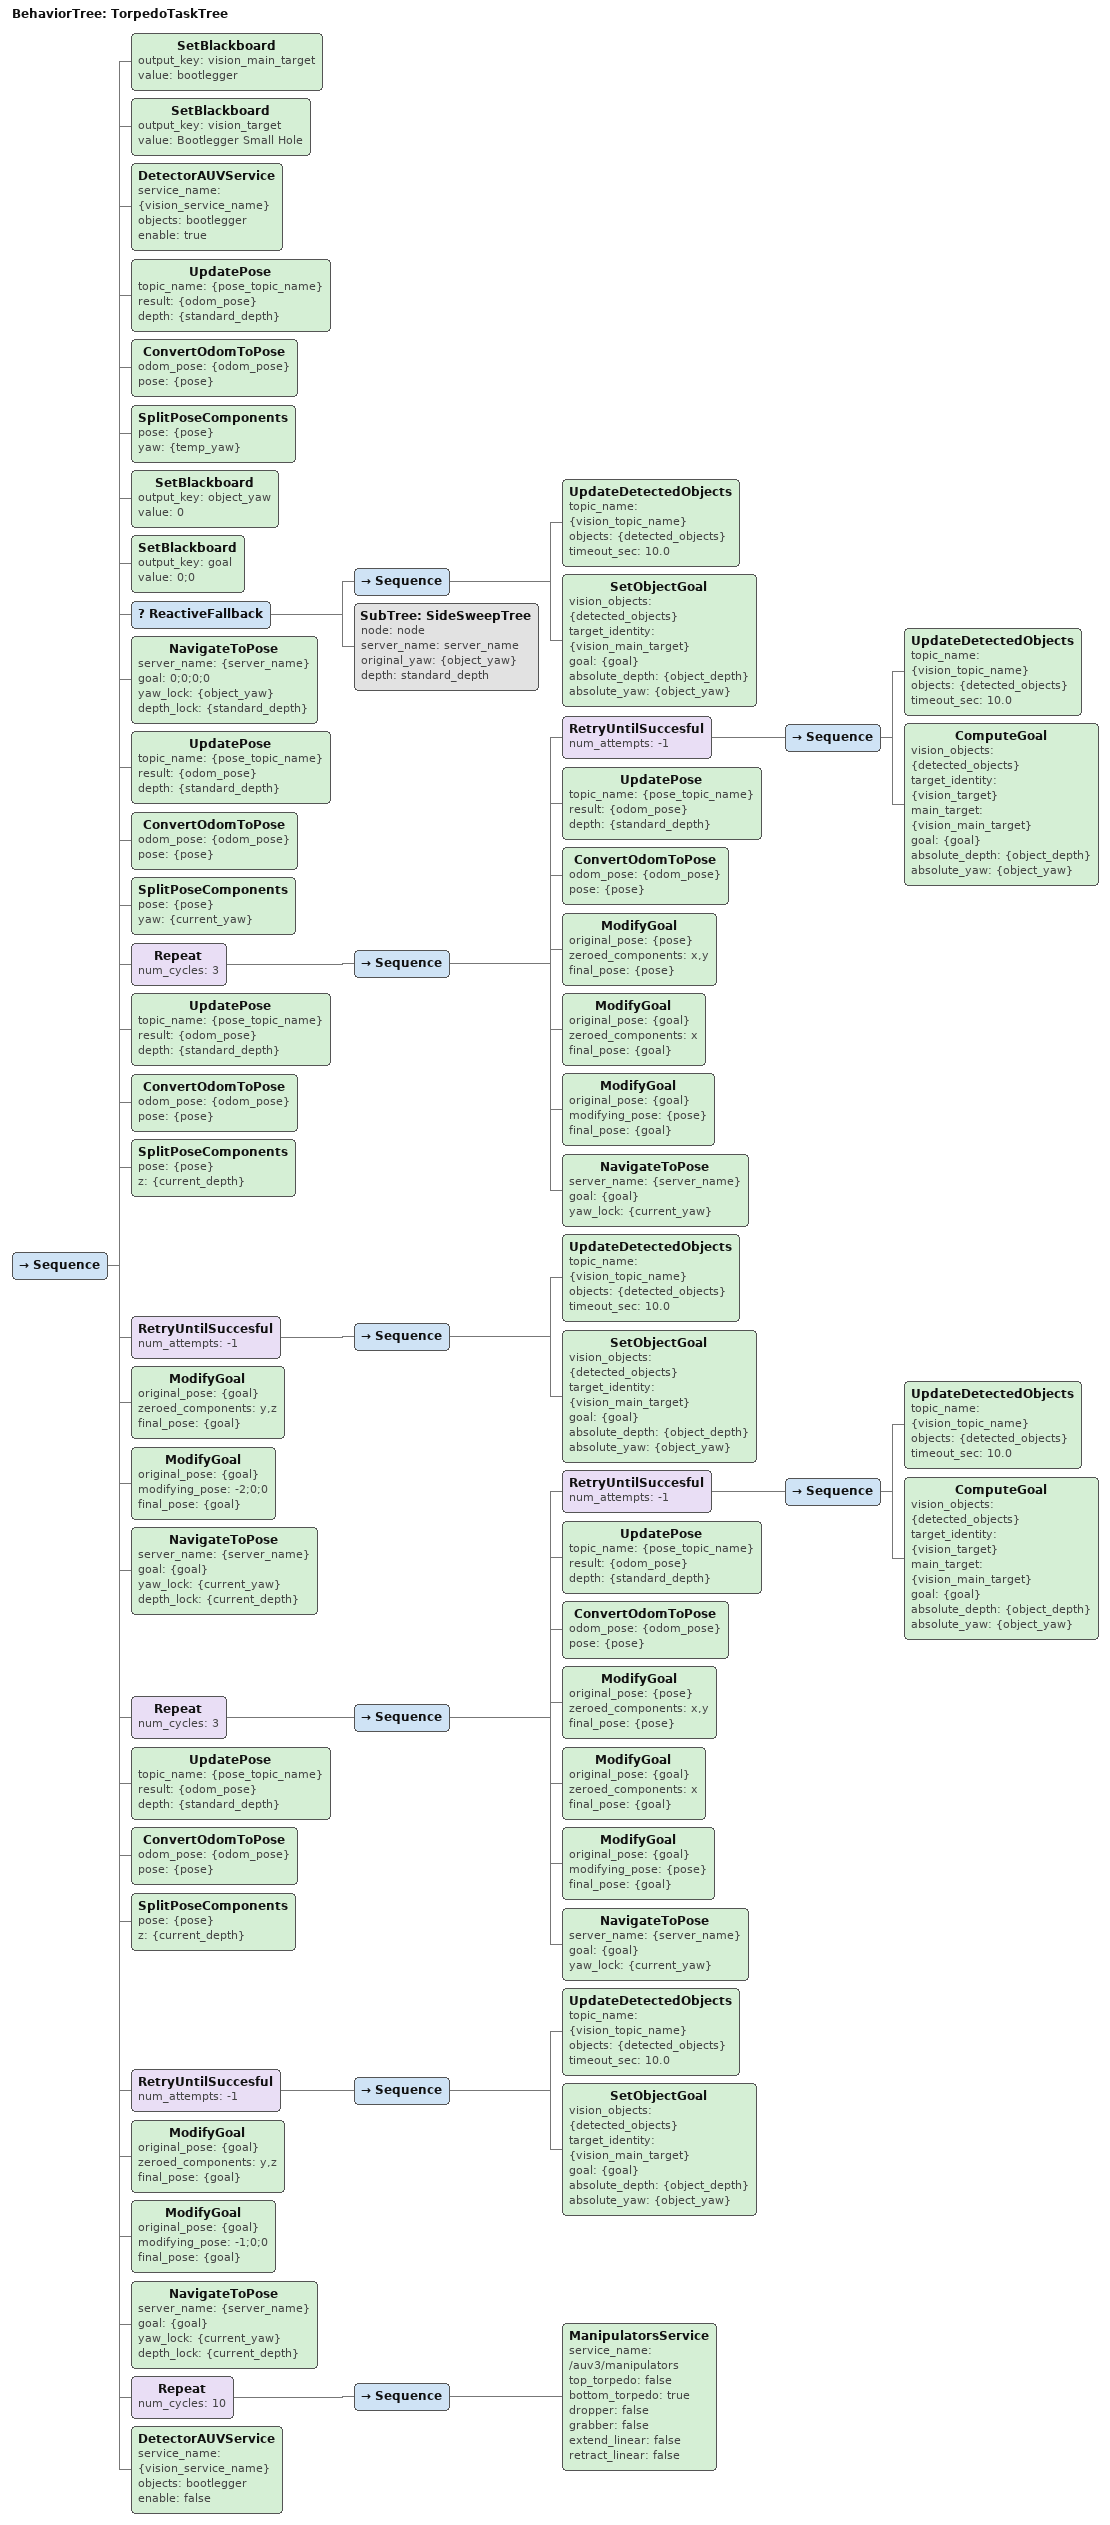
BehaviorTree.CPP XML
<root main_tree_to_execute = "TorpedoTaskTree">
  <include ros_pkg="bt_mission_planner" path="behavior_trees/side_sweep_sim.xml"/>
  <BehaviorTree ID="TorpedoTaskTree">
    <Sequence>
      <SetBlackboard output_key="vision_main_target" value="bootlegger"/>
      <SetBlackboard output_key="vision_target" value="Bootlegger Small Hole"/>
      <DetectorAUVService service_name="{vision_service_name}" objects="bootlegger" enable="true"/>

      <UpdatePose topic_name="{pose_topic_name}" result="{odom_pose}" depth="{standard_depth}"/>
      <ConvertOdomToPose odom_pose="{odom_pose}" pose="{pose}" />
      <SplitPoseComponents pose="{pose}" yaw="{temp_yaw}" />

      <SetBlackboard output_key="object_yaw" value="0" />
      <SetBlackboard output_key="goal" value="0;0" />

      <!-- Find vision_main_target -->
      <ReactiveFallback>
        <Sequence>
          <UpdateDetectedObjects topic_name="{vision_topic_name}" objects="{detected_objects}" timeout_sec="10.0" />
          <SetObjectGoal vision_objects="{detected_objects}" target_identity="{vision_main_target}" goal="{goal}" absolute_depth="{object_depth}" absolute_yaw="{object_yaw}" />
        </Sequence>
        <SubTree ID="SideSweepTree" node="node" server_name="server_name" original_yaw="{object_yaw}" depth="standard_depth" />
      </ReactiveFallback>

      <!-- Align yaw -->
      <NavigateToPose server_name="{server_name}" goal="0;0;0;0" yaw_lock="{object_yaw}" depth_lock="{standard_depth}" />

      <!-- Go To Hole -->
      <UpdatePose topic_name="{pose_topic_name}" result="{odom_pose}" depth="{standard_depth}"/>
      <ConvertOdomToPose odom_pose="{odom_pose}" pose="{pose}" />
      <SplitPoseComponents pose="{pose}" yaw="{current_yaw}"/>

      <!-- Cam centering Round 1: Will bring vehicle to 2m in front of hole -->
      <Repeat num_cycles="3">
        <Sequence>
          <RetryUntilSuccesful num_attempts="-1">
            <Sequence>
              <UpdateDetectedObjects topic_name="{vision_topic_name}" objects="{detected_objects}" timeout_sec="10.0" />
              <ComputeGoal vision_objects="{detected_objects}" target_identity="{vision_target}" main_target="{vision_main_target}" goal="{goal}" absolute_depth="{object_depth}" absolute_yaw="{object_yaw}" />
            </Sequence>
          </RetryUntilSuccesful>

          <UpdatePose topic_name="{pose_topic_name}" result="{odom_pose}" depth="{standard_depth}"/>
          <ConvertOdomToPose odom_pose="{odom_pose}" pose="{pose}" />

          <ModifyGoal original_pose="{pose}" zeroed_components="x,y" final_pose="{pose}" />
          <ModifyGoal original_pose="{goal}" zeroed_components="x" final_pose="{goal}"/>
          <ModifyGoal original_pose="{goal}" modifying_pose="{pose}" final_pose="{goal}"/>
          <NavigateToPose server_name="{server_name}" goal="{goal}" yaw_lock="{current_yaw}" />
        </Sequence>
      </Repeat>

      <UpdatePose topic_name="{pose_topic_name}" result="{odom_pose}" depth="{standard_depth}"/>
      <ConvertOdomToPose odom_pose="{odom_pose}" pose="{pose}" />
      <SplitPoseComponents pose="{pose}" z="{current_depth}" />

      <RetryUntilSuccesful num_attempts="-1">
        <Sequence>
          <UpdateDetectedObjects topic_name="{vision_topic_name}" objects="{detected_objects}" timeout_sec="10.0" />
          <SetObjectGoal vision_objects="{detected_objects}" target_identity="{vision_main_target}" goal="{goal}" absolute_depth="{object_depth}" absolute_yaw="{object_yaw}" />
        </Sequence>
      </RetryUntilSuccesful>
      <ModifyGoal original_pose="{goal}" zeroed_components="y,z" final_pose="{goal}"/>
      <ModifyGoal original_pose="{goal}" modifying_pose="-2;0;0" final_pose="{goal}"/>
      <NavigateToPose server_name="{server_name}" goal="{goal}" yaw_lock="{current_yaw}" depth_lock="{current_depth}"/>

      <!-- Cam Centering Round 2: Better camera aligning at close range-->
      <Repeat num_cycles="3">
        <Sequence>
          <RetryUntilSuccesful num_attempts="-1">
            <Sequence>
              <UpdateDetectedObjects topic_name="{vision_topic_name}" objects="{detected_objects}" timeout_sec="10.0" />
              <ComputeGoal vision_objects="{detected_objects}" target_identity="{vision_target}" main_target="{vision_main_target}" goal="{goal}" absolute_depth="{object_depth}" absolute_yaw="{object_yaw}" />
            </Sequence>
          </RetryUntilSuccesful>

          <UpdatePose topic_name="{pose_topic_name}" result="{odom_pose}" depth="{standard_depth}"/>
          <ConvertOdomToPose odom_pose="{odom_pose}" pose="{pose}" />

          <ModifyGoal original_pose="{pose}" zeroed_components="x,y" final_pose="{pose}" />
          <ModifyGoal original_pose="{goal}" zeroed_components="x" final_pose="{goal}"/>
          <ModifyGoal original_pose="{goal}" modifying_pose="{pose}" final_pose="{goal}"/>
          <NavigateToPose server_name="{server_name}" goal="{goal}" yaw_lock="{current_yaw}" />
        </Sequence>
      </Repeat>

      <UpdatePose topic_name="{pose_topic_name}" result="{odom_pose}" depth="{standard_depth}"/>
      <ConvertOdomToPose odom_pose="{odom_pose}" pose="{pose}" />
      <SplitPoseComponents pose="{pose}" z="{current_depth}" />

      <RetryUntilSuccesful num_attempts="-1">
        <Sequence>
          <UpdateDetectedObjects topic_name="{vision_topic_name}" objects="{detected_objects}" timeout_sec="10.0" />
          <SetObjectGoal vision_objects="{detected_objects}" target_identity="{vision_main_target}" goal="{goal}" absolute_depth="{object_depth}" absolute_yaw="{object_yaw}" />
        </Sequence>
      </RetryUntilSuccesful>
      <ModifyGoal original_pose="{goal}" zeroed_components="y,z" final_pose="{goal}"/>
      <ModifyGoal original_pose="{goal}" modifying_pose="-1;0;0" final_pose="{goal}"/>
      <NavigateToPose server_name="{server_name}" goal="{goal}" yaw_lock="{current_yaw}" depth_lock="{current_depth}"/>

      <!-- Shoots torpedo here -->
      <Repeat num_cycles="10">
        <Sequence>
          <ManipulatorsService service_name="/auv3/manipulators" top_torpedo="false" bottom_torpedo="true" dropper="false" grabber="false" extend_linear="false" retract_linear="false" />
        </Sequence>
      </Repeat>

      <!-- Disable Vision -->
      <DetectorAUVService service_name="{vision_service_name}" objects="bootlegger" enable="false"/>
    </Sequence>
  </BehaviorTree>
</root>
